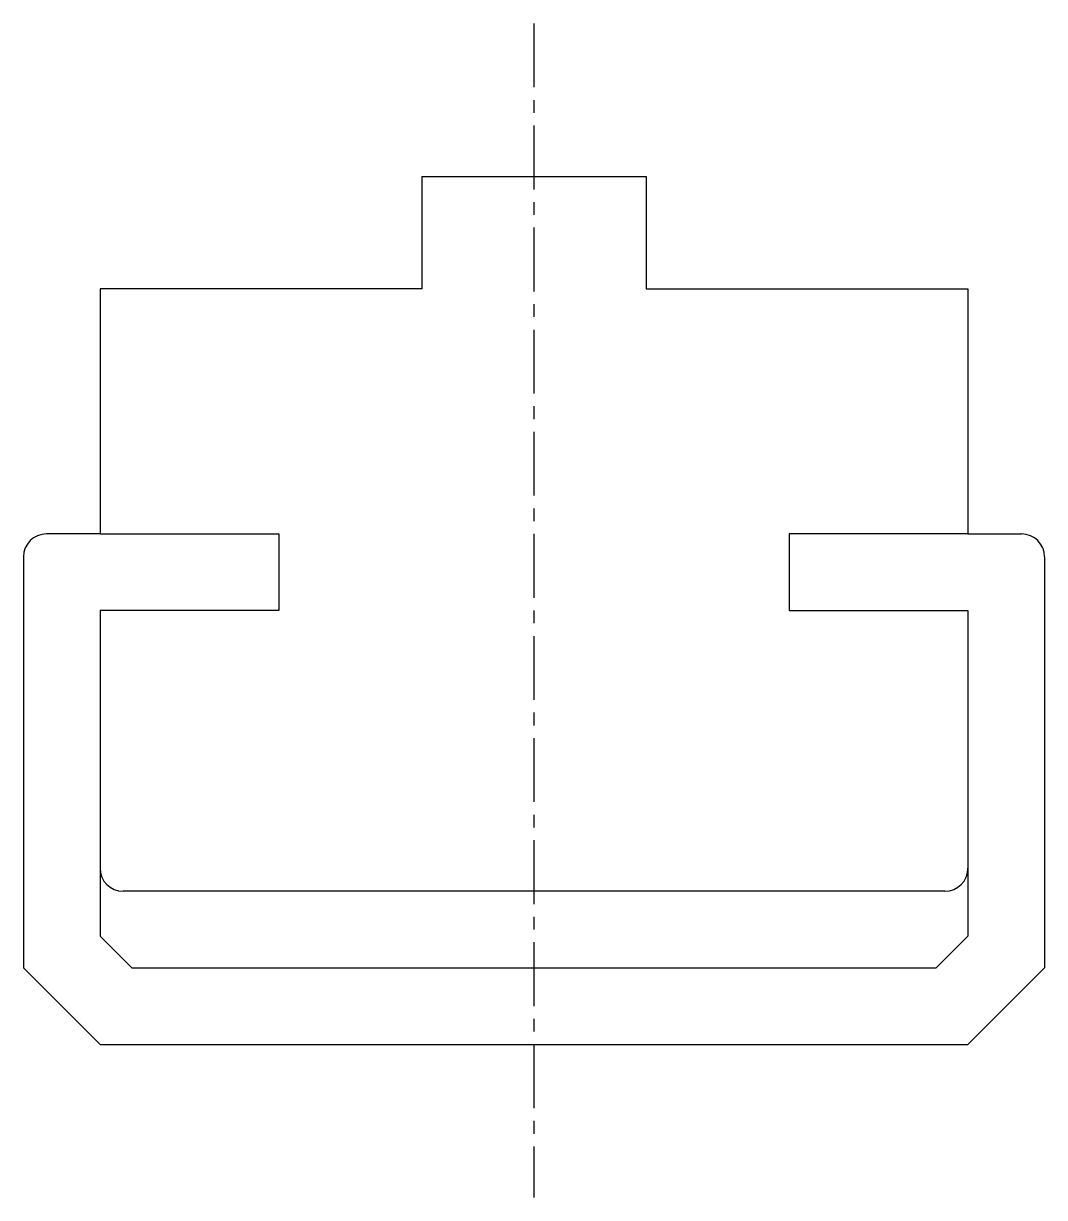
# Model space of a CAD drawing. Extents: x -285.6 to -207.2, y -59.7 to 32.4.
# Drawn here: x -227.18 to -207.18, y 9.36 to 32.36 of the extents above; entities outside this region: 2.
import ezdxf

# ---------------------------------------------------------------- set-up
doc = ezdxf.new("R2010")
doc.units = 0
doc.linetypes.add('CENTER', pattern=[2, 1.25, -0.25, 0.25, -0.25])
doc.layers.get('0').update_dxf_attribs({"linetype": 'CONTINUOUS'})
doc.layers.add('CENTER', color=1, linetype='CENTER')

msp = doc.modelspace()

# ---------------------------------------------------------------- linework, layer by layer
at = {"color": 7, "linetype": 'CONTINUOUS'}
for p, q in [((-219.38, 29.364), (-214.98, 29.364)), ((-219.38, 29.364), (-219.38, 27.164)), ((-214.98, 29.364), (-214.98, 27.164)), ((-219.38, 27.164), (-225.68, 27.164)), ((-225.68, 27.164), (-225.68, 22.364)), ((-214.98, 27.164), (-208.68, 27.164)), ((-208.68, 27.164), (-208.68, 22.364)), ((-225.68, 22.364), (-226.73, 22.364)), ((-225.68, 22.364), (-222.18, 22.364)), ((-222.18, 22.364), (-222.18, 20.864)), ((-208.68, 22.364), (-212.18, 22.364)), ((-212.18, 22.364), (-212.18, 20.864)), ((-208.68, 22.364), (-207.63, 22.364)), ((-227.18, 21.914), (-227.18, 13.864)), ((-207.18, 21.914), (-207.18, 13.864)), ((-222.18, 20.864), (-225.68, 20.864)), ((-225.68, 20.864), (-225.68, 15.814)), ((-212.18, 20.864), (-208.68, 20.864)), ((-208.68, 20.864), (-208.68, 15.814)), ((-225.68, 15.814), (-225.68, 14.485)), ((-208.68, 15.814), (-208.68, 14.485)), ((-209.13, 15.364), (-225.23, 15.364)), ((-225.68, 14.485), (-225.058, 13.864)), ((-208.68, 14.485), (-209.301, 13.864)), ((-227.18, 13.864), (-225.68, 12.364)), ((-225.058, 13.864), (-209.301, 13.864)), ((-207.18, 13.864), (-208.68, 12.364)), ((-225.68, 12.364), (-208.68, 12.364))]:
    msp.add_line(p, q, dxfattribs=at)
for centre, start, end in [((-226.73, 21.914), 90, 180), ((-207.63, 21.914), 0, 90), ((-225.23, 15.814), 180, 270), ((-209.13, 15.814), 270, 0)]:
    msp.add_arc(centre, 0.45, start, end, dxfattribs=at)
at = {"layer": 'CENTER', "color": 1, "linetype": 'CENTER'}
msp.add_line((-217.18, 32.364), (-217.18, 9.364), dxfattribs=at)

# ---------------------------------------------------------------- texts
at = {"color": 7, "linetype": 'CONTINUOUS'}
for p in [(-285.987, -49.998), (-285.987, -59.565)]:
    msp.add_text('GDTC35', height=6, dxfattribs=at).set_placement(p)

doc.saveas('drawing.dxf')
